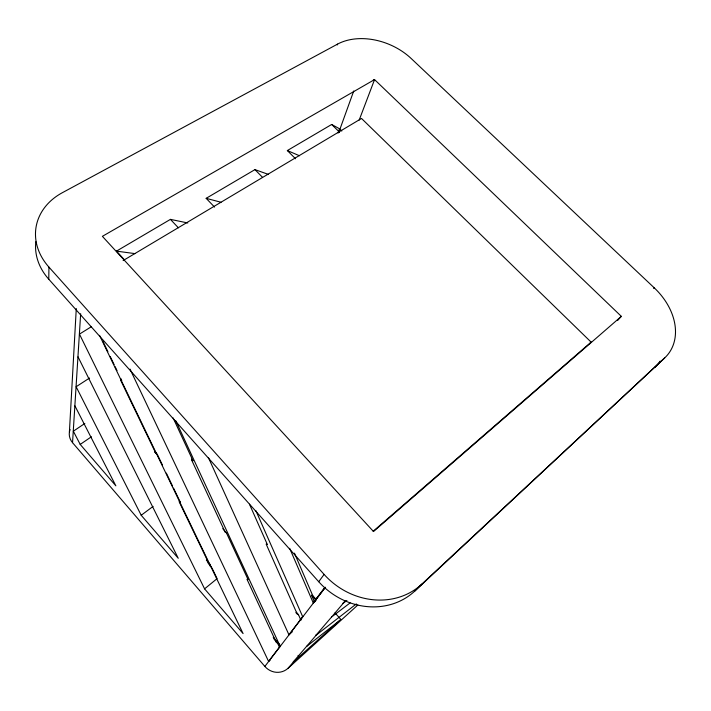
<?xml version="1.0" encoding="UTF-8"?>
<svg xmlns="http://www.w3.org/2000/svg" width="711" height="711" viewBox="0 0 711 711"><rect width="100%" height="100%" fill="white"/><g stroke="black" fill="none" stroke-linecap="round" stroke-linejoin="round"><path stroke-width="1.07" d="M48.775 279.219L48.935 267.114A66.203 53.032 8.8 0 1 62.319 192.717L337.565 44.109A55.031 39.167 22.6 0 1 411.18 58.506L654.218 287.813A59.706 44.295 37.3 0 1 664.669 357.935L414.717 591.134A69.314 62.488 41.3 0 1 318.724 581.731L48.775 279.219A65.074 52.481 8.5 0 1 35.843 241.678M69.394 432.101L76.281 308.53M357.829 605.025L288.017 668.322A16.806 16.131 59.9 0 1 264.865 666.42L72.54 442.677L80.663 313.729M337.29 44.944L337.565 44.109M338.009 132.886L339.502 128.753L331.673 124.461L287.351 150.554L295.527 158.766M338.649 132.761L353.723 90.99M359.171 120.088L374.555 79.596L621.334 316.359L617.61 320.483M318.724 581.731L324.109 574.417A70.611 63.341 40.9 0 0 421.827 584.131L664.669 357.935M300.006 619.983L302.699 616.455M314.155 601.47L324.927 587.366M130.015 369.098L268.589 661.39L280.161 646.263L175.795 420.788M208.385 457.537L288.942 634.79L302.726 616.766L255.88 510.676M289.67 548.323L313.275 602.972L325.3 587.259M264.865 666.42L325.3 587.446M345.075 600.902L342.871 603.497L346.915 600.511M288.017 668.322L293.679 661.648L340.898 619.494L335.032 612.9M293.679 661.648L293.208 661.994L316.315 635.012L356.353 603.915M350.15 602.892L331.584 617.015L343.369 603.159M589.632 343.769L591.108 342.115L361.526 118.47L123.119 260.573M653.631 288.453L654.218 287.813M414.717 591.134L421.827 584.131M268.589 661.39L270.233 659.932M288.942 634.79L292.257 631.848M313.275 602.972L315.657 600.875M373.186 531.241L591.108 342.115M621.334 316.359L373.506 531.526L102.384 236.336L374.555 79.596M99.54 335.361L243.091 633.572L204.581 588.85L217.104 578.638L211.922 567.885M306.548 646.503L340.898 619.494M316.279 635.039L315.853 635.341L331.584 617.015M78.023 356.86L178.257 558.286L141.205 515.262L153.096 506.401M74.931 405.883L115.866 485.844L80.201 444.419L91.399 436.776M84.831 423.472L73.331 431.204L80.201 444.419M89.542 378.039L76.13 386.74L141.205 515.262M91.319 326.74L79.454 334.117L204.581 588.85M124.549 259.924L116.471 251.134L170.427 219.37L187.784 222.97M214.544 207.079L206.163 198.333L254.956 169.618L268.358 174.391M116.471 251.134L135.063 253.631M206.163 198.333L221.05 202.262M279.601 647.605L277.432 642.922L276.375 642.593L247.001 579.305L248.121 579.705L226.356 532.735L222.756 528.646M295.909 612.713L298.504 614.766L300.957 620.285M314.573 602.199L311.587 595.276L312.769 595.702L316.368 599.764M226.356 532.735L225.174 532.272L191.721 460.195L192.974 460.746L173.146 417.97M180.221 502.117L179.128 501.673L210.358 566.516L211.451 566.907L207.896 562.801M287.351 150.554L299.464 155.745M154.5 451.912L157.175 454.089L162.472 465.101M339.502 128.753L341.804 131.011M331.673 124.461L339.494 132.148M254.956 169.618L262.466 177.279M170.427 219.37L178.39 227.822M48.935 267.114L324.109 574.417M191.535 459.119L192.974 460.746M311.587 595.276L315.933 600.173M154.998 451.618L156.447 453.263M296.309 612.269L298.504 614.766M298.078 655.426L299.473 657.026M206.377 560.188L210.012 564.374M273.211 637.172L279.752 644.708M273.824 638.771L277.432 642.922M155.958 453.565L120.488 379.914L121.785 380.536L120.826 378.545M103.095 341.68L107.885 351.643M110.285 356.629L114.116 364.601M115.075 366.592L116.995 370.573M166.33 473.117L172.586 486.128M173.555 488.128L180.292 502.144M249.454 504.179L267.354 544.546L266.145 544.066L297.376 614.375M294.461 553.158L312.769 595.702M72.54 442.677A16.033 14.211 1.1 0 1 70.078 429.515M373.319 79.943A18.068 12.976 22.6 0 1 375.017 80.61M660.11 361.144A58.773 43.966 37.5 0 1 654.893 367.356"/></g></svg>
